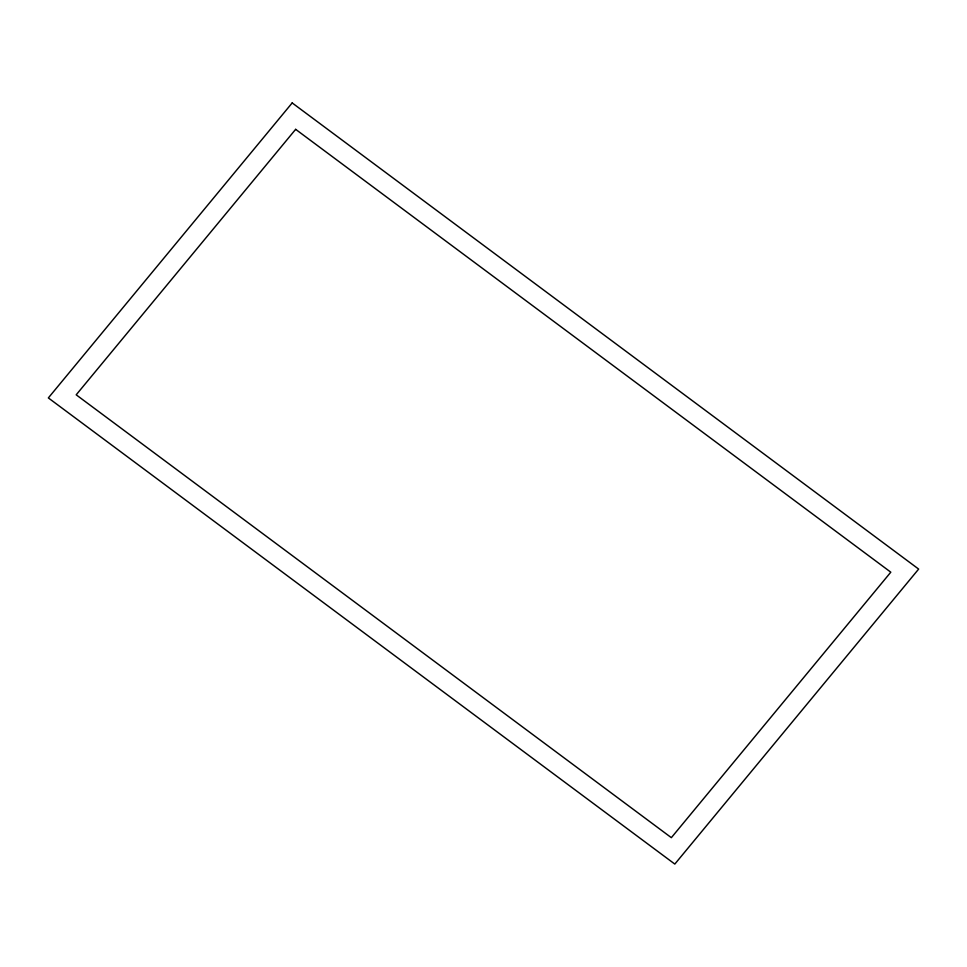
<?xml version="1.0" encoding="UTF-8"?>
<svg xmlns="http://www.w3.org/2000/svg" width="967" height="967" viewBox="0 0 967 967"><rect width="100%" height="100%" fill="white"/><g stroke="black" fill="none" stroke-linecap="round" stroke-linejoin="round"><path stroke-width="1.45" d="M292.179 102.925L48.35 397.921L674.821 864.075L918.65 569.08L292.179 102.925M295.648 129.336L76.2 394.814L671.352 837.664L890.8 572.186L295.648 129.336"/></g></svg>
